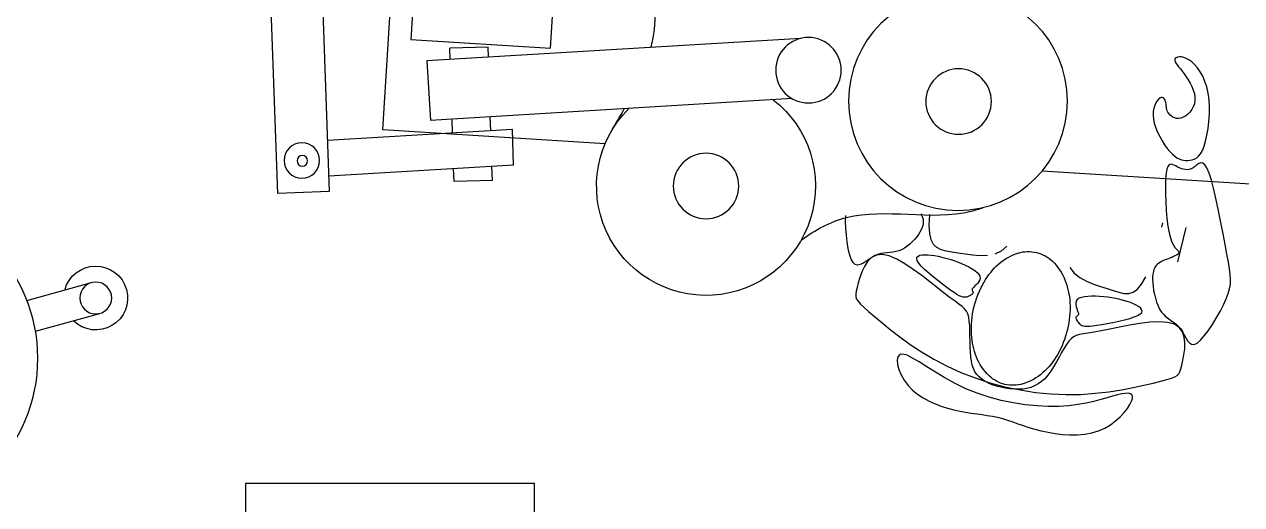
# Model space of a CAD drawing. Header units: metres. Extents: x -39 to 21688, y -24 to 9022.
# Drawn here: x 31.159 to 33.065, y 6.973 to 7.726 of the extents above; entities that cross this region are included whole.
import ezdxf

# ---------------------------------------------------------------- set-up
doc = ezdxf.new("R2010")
doc.units = ezdxf.units.M
doc.header["$MEASUREMENT"] = 0
for name, color, linetype in [('AR-MOBILIRIO', 1, 'Continuous'), ('AR-PUERTAS', 2, 'Continuous'), ('AR-VENTANAS', 2, 'Continuous'), ('MOBILIARIO', 42, 'Continuous')]:
    doc.layers.add(name, color=color, linetype=linetype)

# ---------------------------------------------------------------- blocks, each defined once
blk = doc.blocks.new('A$C23125473')
at = {"layer": 'AR-MOBILIRIO'}
for p, q in [((2.2828, 3.201), (2.2928, 3.2036)), ((2.2928, 3.2036), (2.3034, 3.2059)), ((2.3034, 3.2059), (2.3145, 3.2078)), ((2.3145, 3.2078), (2.326, 3.2092)), ((2.326, 3.2092), (2.3376, 3.2099)), ((2.3376, 3.2099), (2.3492, 3.2098)), ((2.3492, 3.2098), (2.3607, 3.2089)), ((2.3607, 3.2089), (2.3717, 3.2069)), ((2.3717, 3.2069), (2.3822, 3.2038)), ((2.3822, 3.2038), (2.392, 3.1994)), ((2.2164, 3.1808), (2.2244, 3.1825)), ((2.2244, 3.1825), (2.2322, 3.1846)), ((2.2322, 3.1846), (2.2401, 3.187)), ((2.2401, 3.187), (2.248, 3.1897)), ((2.248, 3.1897), (2.2562, 3.1925)), ((2.2562, 3.1925), (2.2646, 3.1954)), ((2.2646, 3.1954), (2.2735, 3.1982)), ((2.2735, 3.1982), (2.2828, 3.201)), ((2.392, 3.1994), (2.401, 3.1941)), ((2.401, 3.1941), (2.4091, 3.188)), ((2.4091, 3.188), (2.4163, 3.1816)), ((2.1265, 3.1615), (2.1362, 3.1652)), ((2.1362, 3.1652), (2.146, 3.1683)), ((2.146, 3.1683), (2.1557, 3.1708)), ((2.1557, 3.1708), (2.1651, 3.1729)), ((2.1651, 3.1729), (2.1742, 3.1745)), ((2.1742, 3.1745), (2.183, 3.1759)), ((2.183, 3.1759), (2.1917, 3.1771)), ((2.1917, 3.1771), (2.2001, 3.1782)), ((2.2001, 3.1782), (2.2083, 3.1794)), ((2.2083, 3.1794), (2.2164, 3.1808)), ((2.2861, 3.1646), (2.2677, 3.1627)), ((2.3037, 3.1655), (2.2861, 3.1646)), ((2.3204, 3.1654), (2.3037, 3.1655)), ((2.3358, 3.1644), (2.3204, 3.1654)), ((2.3501, 3.1626), (2.3358, 3.1644)), ((2.4163, 3.1816), (2.4225, 3.175)), ((2.4225, 3.175), (2.4275, 3.1685)), ((2.4275, 3.1685), (2.4314, 3.1625)), ((2.0913, 3.1399), (2.0992, 3.1464)), ((2.0992, 3.1464), (2.1078, 3.1521)), ((2.1078, 3.1521), (2.117, 3.1572)), ((2.117, 3.1572), (2.1265, 3.1615)), ((2.1926, 3.1449), (2.1748, 3.1377)), ((2.2111, 3.1509), (2.1926, 3.1449)), ((2.23, 3.1559), (2.2111, 3.1509)), ((2.249, 3.1598), (2.23, 3.1559)), ((2.2677, 3.1627), (2.249, 3.1598)), ((2.2839, 3.1435), (2.3079, 3.1459)), ((2.3079, 3.1459), (2.3315, 3.1469)), ((2.3315, 3.1469), (2.3547, 3.1465)), ((2.3632, 3.1603), (2.3501, 3.1626)), ((2.3547, 3.1465), (2.377, 3.1449)), ((2.3751, 3.1576), (2.3632, 3.1603)), ((2.3859, 3.1547), (2.3751, 3.1576)), ((2.377, 3.1449), (2.3984, 3.1425)), ((2.3957, 3.1519), (2.3859, 3.1547)), ((2.4044, 3.1494), (2.3957, 3.1519)), ((2.412, 3.1473), (2.4044, 3.1494)), ((2.4187, 3.1458), (2.412, 3.1473)), ((2.4243, 3.145), (2.4187, 3.1458)), ((2.4288, 3.1449), (2.4243, 3.145)), ((2.4322, 3.1456), (2.4288, 3.1449)), ((2.4314, 3.1625), (2.4341, 3.1573)), ((2.4345, 3.1472), (2.4322, 3.1456)), ((2.4341, 3.1573), (2.4355, 3.1529)), ((2.4356, 3.1496), (2.4345, 3.1472)), ((2.4355, 3.1529), (2.4356, 3.1496)), ((2.0782, 3.1245), (2.0842, 3.1326)), ((2.0842, 3.1326), (2.0913, 3.1399)), ((2.1578, 3.1295), (2.1418, 3.1207)), ((2.1748, 3.1377), (2.1578, 3.1295)), ((2.1892, 3.1208), (2.2123, 3.1283)), ((2.2045, 3.1259), (2.1996, 3.1228)), ((2.2099, 3.1288), (2.2045, 3.1259)), ((2.216, 3.1314), (2.2099, 3.1288)), ((2.2123, 3.1283), (2.2359, 3.1346)), ((2.2225, 3.1336), (2.216, 3.1314)), ((2.2293, 3.1354), (2.2225, 3.1336)), ((2.2364, 3.1369), (2.2293, 3.1354)), ((2.2359, 3.1346), (2.2599, 3.1397)), ((2.2435, 3.1379), (2.2364, 3.1369)), ((2.2505, 3.1385), (2.2435, 3.1379)), ((2.2574, 3.1386), (2.2505, 3.1385)), ((2.264, 3.1382), (2.2574, 3.1386)), ((2.2599, 3.1397), (2.2839, 3.1435)), ((2.2703, 3.1372), (2.264, 3.1382)), ((2.2764, 3.1356), (2.2703, 3.1372)), ((2.2822, 3.1333), (2.2764, 3.1356)), ((2.2877, 3.1303), (2.2822, 3.1333)), ((2.293, 3.1266), (2.2877, 3.1303)), ((2.2981, 3.122), (2.293, 3.1266)), ((2.3984, 3.1425), (2.4184, 3.1394)), ((2.4184, 3.1394), (2.4368, 3.1359)), ((2.4368, 3.1359), (2.4534, 3.1323)), ((2.4534, 3.1323), (2.4678, 3.1288)), ((2.4678, 3.1288), (2.4798, 3.1258)), ((2.4798, 3.1258), (2.4893, 3.1233)), ((2.0677, 3.0998), (2.0699, 3.1076)), ((2.0699, 3.1076), (2.0734, 3.116)), ((2.0734, 3.116), (2.0782, 3.1245)), ((2.1271, 3.1118), (2.1136, 3.1033)), ((2.1418, 3.1207), (2.1271, 3.1118)), ((2.1452, 3.1024), (2.1667, 3.1121)), ((2.1667, 3.1121), (2.1892, 3.1208)), ((2.189, 3.1111), (2.1866, 3.1062)), ((2.1919, 3.1154), (2.189, 3.1111)), ((2.1955, 3.1193), (2.1919, 3.1154)), ((2.1996, 3.1228), (2.1955, 3.1193)), ((2.303, 3.1165), (2.2981, 3.122)), ((2.3076, 3.1102), (2.303, 3.1165)), ((2.3121, 3.1032), (2.3076, 3.1102)), ((2.4893, 3.1233), (2.4964, 3.1213)), ((2.4964, 3.1213), (2.5017, 3.1193)), ((2.5017, 3.1193), (2.5054, 3.1172)), ((2.5054, 3.1172), (2.508, 3.1145)), ((2.508, 3.1145), (2.5098, 3.1111)), ((2.5098, 3.1111), (2.5112, 3.1065)), ((2.5112, 3.1065), (2.5127, 3.1006)), ((2.0671, 3.0929), (2.0677, 3.0998)), ((2.0682, 3.0876), (2.0671, 3.0929)), ((2.0711, 3.0843), (2.0682, 3.0876)), ((2.0912, 3.0896), (2.0826, 3.0853)), ((2.1016, 3.0958), (2.0912, 3.0896)), ((2.1136, 3.1033), (2.1016, 3.0958)), ((2.1055, 3.08), (2.1247, 3.0916)), ((2.1247, 3.0916), (2.1452, 3.1024)), ((2.1823, 3.0877), (2.1817, 3.08)), ((2.1833, 3.0945), (2.1823, 3.0877)), ((2.1847, 3.1007), (2.1833, 3.0945)), ((2.1866, 3.1062), (2.1847, 3.1007)), ((2.3164, 3.0958), (2.3121, 3.1032)), ((2.3206, 3.0883), (2.3164, 3.0958)), ((2.3246, 3.081), (2.3206, 3.0883)), ((2.5127, 3.1006), (2.5144, 3.0932)), ((2.5144, 3.0932), (2.5161, 3.0846)), ((2.0758, 3.0834), (2.0711, 3.0843)), ((2.0711, 3.0564), (2.0876, 3.0682)), ((2.0826, 3.0853), (2.0758, 3.0834)), ((2.0876, 3.0682), (2.1055, 3.08)), ((2.1813, 3.0719), (2.1812, 3.0635)), ((2.1817, 3.08), (2.1813, 3.0719)), ((2.3285, 3.0742), (2.3246, 3.081)), ((2.3322, 3.0682), (2.3285, 3.0742)), ((2.5161, 3.0846), (2.5173, 3.0753)), ((2.5173, 3.0753), (2.5176, 3.0659)), ((2.5281, 3.068), (2.532, 3.0683)), ((2.532, 3.0683), (2.5366, 3.0663)), ((2.0562, 3.0449), (2.0711, 3.0564)), ((2.1811, 3.055), (2.181, 3.0467)), ((2.1812, 3.0635), (2.1811, 3.055)), ((2.3359, 3.0631), (2.3322, 3.0682)), ((2.3394, 3.0593), (2.3359, 3.0631)), ((2.3432, 3.0565), (2.3394, 3.0593)), ((2.3475, 3.0544), (2.3432, 3.0565)), ((2.3526, 3.053), (2.3475, 3.0544)), ((2.3587, 3.0517), (2.3526, 3.053)), ((2.3663, 3.0505), (2.3587, 3.0517)), ((2.3755, 3.049), (2.3663, 3.0505)), ((2.5136, 3.0482), (2.5164, 3.0532)), ((2.5166, 3.0568), (2.5138, 3.0486)), ((2.5164, 3.0532), (2.5191, 3.0581)), ((2.5176, 3.0659), (2.5166, 3.0568)), ((2.5191, 3.0581), (2.5218, 3.0625)), ((2.5218, 3.0625), (2.5248, 3.0659)), ((2.5248, 3.0659), (2.5281, 3.068)), ((2.5366, 3.0663), (2.5419, 3.0618)), ((2.5419, 3.0618), (2.5479, 3.0551)), ((2.5479, 3.0551), (2.5542, 3.0468)), ((0.7183, 3.0477), (0.8191, 3.0197)), ((0.7183, 3.0477), (0.8191, 3.0197)), ((2.0318, 3.0246), (2.0431, 3.0342)), ((2.0431, 3.0342), (2.0562, 3.0449)), ((2.1801, 3.0318), (2.1792, 3.0257)), ((2.1807, 3.0389), (2.1801, 3.0318)), ((2.181, 3.0467), (2.1807, 3.0389)), ((2.3478, 3.0293), (2.3486, 3.0308)), ((2.3486, 3.0308), (2.3496, 3.0324)), ((2.3496, 3.0324), (2.3508, 3.0339)), ((2.3508, 3.0339), (2.352, 3.0353)), ((2.352, 3.0353), (2.3534, 3.0367)), ((2.3534, 3.0367), (2.3548, 3.0378)), ((2.3548, 3.0378), (2.3565, 3.0386)), ((2.3565, 3.0386), (2.3585, 3.0393)), ((2.3585, 3.0393), (2.3611, 3.0397)), ((2.3611, 3.0397), (2.3643, 3.0398)), ((2.3643, 3.0398), (2.3684, 3.0396)), ((2.3684, 3.0396), (2.3735, 3.0391)), ((2.3735, 3.0391), (2.3799, 3.0383)), ((2.3867, 3.047), (2.3755, 3.049)), ((2.3799, 3.0383), (2.3874, 3.0371)), ((2.4001, 3.0443), (2.3867, 3.047)), ((2.3874, 3.0371), (2.3959, 3.0357)), ((2.3959, 3.0357), (2.4049, 3.0339)), ((2.415, 3.0412), (2.4001, 3.0443)), ((2.4049, 3.0339), (2.4141, 3.032)), ((2.4141, 3.032), (2.423, 3.0299)), ((2.4309, 3.0382), (2.415, 3.0412)), ((2.4471, 3.0355), (2.4309, 3.0382)), ((2.4629, 3.0336), (2.4471, 3.0355)), ((2.4776, 3.0329), (2.4629, 3.0336)), ((2.4906, 3.0338), (2.4776, 3.0329)), ((2.5011, 3.0366), (2.4906, 3.0338)), ((2.4919, 3.0279), (2.4958, 3.0306)), ((2.4958, 3.0306), (2.4998, 3.0334)), ((2.4998, 3.0334), (2.5036, 3.0363)), ((2.5088, 3.0417), (2.5011, 3.0366)), ((2.5036, 3.0363), (2.5073, 3.0397)), ((2.5073, 3.0397), (2.5106, 3.0436)), ((2.5138, 3.0486), (2.5088, 3.0417)), ((2.5106, 3.0436), (2.5136, 3.0482)), ((2.5542, 3.0468), (2.5606, 3.0373)), ((2.5606, 3.0373), (2.5668, 3.027)), ((2.0151, 3.01), (2.0224, 3.0165)), ((2.0224, 3.0165), (2.0318, 3.0246)), ((2.1727, 3.0127), (2.1689, 3.0091)), ((2.1756, 3.0164), (2.1727, 3.0127)), ((2.1777, 3.0206), (2.1756, 3.0164)), ((2.1792, 3.0257), (2.1777, 3.0206)), ((2.347, 3.0267), (2.3473, 3.0279)), ((2.347, 3.0257), (2.347, 3.0267)), ((2.3474, 3.025), (2.347, 3.0257)), ((2.3473, 3.0279), (2.3478, 3.0293)), ((2.348, 3.0245), (2.3474, 3.025)), ((2.3474, 3.009), (2.3483, 3.012)), ((2.3487, 3.0241), (2.348, 3.0245)), ((2.3483, 3.012), (2.3492, 3.0149)), ((2.3495, 3.0236), (2.3487, 3.0241)), ((2.3492, 3.0149), (2.3501, 3.0174)), ((2.3502, 3.0231), (2.3495, 3.0236)), ((2.3501, 3.0174), (2.3508, 3.0195)), ((2.3507, 3.0223), (2.3502, 3.0231)), ((2.3509, 3.0211), (2.3507, 3.0223)), ((2.3508, 3.0195), (2.3509, 3.0211)), ((2.423, 3.0299), (2.4312, 3.0277)), ((2.4312, 3.0277), (2.4383, 3.0253)), ((2.4383, 3.0253), (2.4439, 3.023)), ((2.4439, 3.023), (2.4478, 3.0206)), ((2.448, 3.0112), (2.4451, 3.009)), ((2.4478, 3.0206), (2.45, 3.0182)), ((2.4499, 3.0135), (2.448, 3.0112)), ((2.4506, 3.0158), (2.4499, 3.0135)), ((2.45, 3.0182), (2.4506, 3.0158)), ((2.4755, 3.0077), (2.4781, 3.013)), ((2.4781, 3.013), (2.481, 3.0177)), ((2.481, 3.0177), (2.4844, 3.0216)), ((2.4844, 3.0216), (2.488, 3.0249)), ((2.488, 3.0249), (2.4919, 3.0279)), ((2.5668, 3.027), (2.5727, 3.0166)), ((2.5727, 3.0166), (2.5779, 3.0065)), ((0.7049, 2.9995), (0.8058, 2.9715)), ((2.0024, 2.9937), (2.0035, 2.9972)), ((2.0024, 2.9898), (2.0024, 2.9937)), ((2.0035, 2.9972), (2.0059, 3.0008)), ((2.0059, 3.0008), (2.0097, 3.005)), ((2.0097, 3.005), (2.0151, 3.01)), ((2.1502, 2.9952), (2.1411, 2.9883)), ((2.1578, 3.0007), (2.1502, 2.9952)), ((2.1639, 3.0052), (2.1578, 3.0007)), ((2.1644, 2.992), (2.1608, 2.99)), ((2.1689, 3.0091), (2.1639, 3.0052)), ((2.1673, 2.9934), (2.1644, 2.992)), ((2.1698, 2.9942), (2.1673, 2.9934)), ((2.1719, 2.9945), (2.1698, 2.9942)), ((2.1737, 2.9945), (2.1719, 2.9945)), ((2.1755, 2.9941), (2.1737, 2.9945)), ((2.1773, 2.9936), (2.1755, 2.9941)), ((2.1791, 2.9929), (2.1773, 2.9936)), ((2.1808, 2.992), (2.1791, 2.9929)), ((2.1824, 2.9911), (2.1808, 2.992)), ((2.3468, 3.006), (2.3474, 3.009)), ((2.3468, 3.003), (2.3468, 3.006)), ((2.3475, 3.0003), (2.3468, 3.003)), ((2.3492, 2.998), (2.3475, 3.0003)), ((2.3519, 2.9961), (2.3492, 2.998)), ((2.3557, 2.9946), (2.3519, 2.9961)), ((2.3602, 2.9936), (2.3557, 2.9946)), ((2.3655, 2.993), (2.3602, 2.9936)), ((2.3713, 2.9927), (2.3655, 2.993)), ((2.3775, 2.9928), (2.3713, 2.9927)), ((2.384, 2.9931), (2.3775, 2.9928)), ((2.3905, 2.9937), (2.384, 2.9931)), ((2.397, 2.9945), (2.3905, 2.9937)), ((2.4034, 2.9955), (2.397, 2.9945)), ((2.4097, 2.9966), (2.4034, 2.9955)), ((2.4158, 2.998), (2.4097, 2.9966)), ((2.4216, 2.9995), (2.4158, 2.998)), ((2.4271, 3.0011), (2.4216, 2.9995)), ((2.4323, 3.0029), (2.4271, 3.0011)), ((2.4371, 3.0048), (2.4323, 3.0029)), ((2.4414, 3.0069), (2.4371, 3.0048)), ((2.4451, 3.009), (2.4414, 3.0069)), ((2.4699, 2.9898), (2.4714, 2.9959)), ((2.4714, 2.9959), (2.4732, 3.002)), ((2.4732, 3.002), (2.4755, 3.0077)), ((2.5779, 3.0065), (2.5822, 2.9971)), ((2.5822, 2.9971), (2.5854, 2.9888)), ((2.0031, 2.9851), (2.0024, 2.9898)), ((2.0045, 2.9792), (2.0031, 2.9851)), ((2.0063, 2.9718), (2.0045, 2.9792)), ((2.1304, 2.9799), (2.1185, 2.9704)), ((2.1411, 2.9883), (2.1304, 2.9799)), ((2.138, 2.974), (2.1308, 2.9684)), ((2.145, 2.9792), (2.138, 2.974)), ((2.1512, 2.9836), (2.145, 2.9792)), ((2.1564, 2.9872), (2.1512, 2.9836)), ((2.1608, 2.99), (2.1564, 2.9872)), ((2.1838, 2.9901), (2.1824, 2.9911)), ((2.1849, 2.9891), (2.1838, 2.9901)), ((2.1844, 2.9825), (2.1845, 2.9835)), ((2.1847, 2.9814), (2.1844, 2.9825)), ((2.1845, 2.9835), (2.1849, 2.9843)), ((2.1856, 2.9801), (2.1847, 2.9814)), ((2.1857, 2.9881), (2.1849, 2.9891)), ((2.1849, 2.9843), (2.1853, 2.985)), ((2.1853, 2.985), (2.1858, 2.9857)), ((2.1871, 2.9784), (2.1856, 2.9801)), ((2.1861, 2.9873), (2.1857, 2.9881)), ((2.1858, 2.9857), (2.1861, 2.9865)), ((2.1861, 2.9865), (2.1861, 2.9873)), ((2.189, 2.9766), (2.1871, 2.9784)), ((2.1912, 2.9745), (2.189, 2.9766)), ((2.1933, 2.9722), (2.1912, 2.9745)), ((2.3634, 2.9692), (2.3743, 2.9737)), ((2.3743, 2.9737), (2.3853, 2.9774)), ((2.3853, 2.9774), (2.3958, 2.9808)), ((2.3958, 2.9808), (2.4054, 2.984)), ((2.4054, 2.984), (2.4142, 2.9867)), ((2.4142, 2.9867), (2.4222, 2.9883)), ((2.4222, 2.9883), (2.4296, 2.9883)), ((2.4296, 2.9883), (2.4365, 2.9862)), ((2.4365, 2.9862), (2.4432, 2.9815)), ((2.4432, 2.9815), (2.4497, 2.9737)), ((2.4497, 2.9737), (2.4562, 2.9623)), ((2.4673, 2.972), (2.4679, 2.9776)), ((2.4679, 2.9776), (2.4687, 2.9836)), ((2.4687, 2.9836), (2.4699, 2.9898)), ((2.5854, 2.9888), (2.5876, 2.9814)), ((2.5876, 2.9814), (2.5888, 2.9742)), ((2.5888, 2.9742), (2.5891, 2.9669)), ((2.0087, 2.9633), (2.0063, 2.9718)), ((2.0118, 2.9545), (2.0087, 2.9633)), ((2.0158, 2.946), (2.0118, 2.9545)), ((2.1057, 2.9604), (2.0924, 2.9507)), ((2.1185, 2.9704), (2.1057, 2.9604)), ((2.1165, 2.9567), (2.1102, 2.951)), ((2.1235, 2.9626), (2.1165, 2.9567)), ((2.1308, 2.9684), (2.1235, 2.9626)), ((2.1889, 2.9527), (2.1925, 2.9556)), ((2.1925, 2.9556), (2.1952, 2.9586)), ((2.1952, 2.9697), (2.1933, 2.9722)), ((2.1966, 2.9671), (2.1952, 2.9697)), ((2.1952, 2.9586), (2.1967, 2.9615)), ((2.1971, 2.9644), (2.1966, 2.9671)), ((2.1967, 2.9615), (2.1971, 2.9644)), ((2.3373, 2.9476), (2.3443, 2.9565)), ((2.3443, 2.9565), (2.3532, 2.9636)), ((2.3532, 2.9636), (2.3634, 2.9692)), ((2.4671, 2.9668), (2.4673, 2.972)), ((2.4671, 2.9622), (2.4671, 2.9668)), ((2.4675, 2.958), (2.4671, 2.9622)), ((2.4682, 2.9542), (2.4675, 2.958)), ((2.4692, 2.9509), (2.4682, 2.9542)), ((2.5887, 2.959), (2.5875, 2.95)), ((2.5891, 2.9669), (2.5887, 2.959)), ((1.9982, 2.94), (1.9952, 2.9345)), ((2.0016, 2.9431), (1.9982, 2.94)), ((2.0053, 2.944), (2.0016, 2.9431)), ((2.0093, 2.9433), (2.0053, 2.944)), ((2.0135, 2.9413), (2.0093, 2.9433)), ((2.018, 2.9385), (2.0135, 2.9413)), ((2.0208, 2.9383), (2.0158, 2.946)), ((2.0226, 2.9352), (2.018, 2.9385)), ((2.027, 2.9322), (2.0208, 2.9383)), ((2.0273, 2.932), (2.0226, 2.9352)), ((2.0792, 2.9419), (2.0664, 2.9346)), ((2.0924, 2.9507), (2.0792, 2.9419)), ((2.0986, 2.9371), (2.0977, 2.934)), ((2.1009, 2.941), (2.0986, 2.9371)), ((2.1049, 2.9457), (2.1009, 2.941)), ((2.1102, 2.951), (2.1049, 2.9457)), ((2.1434, 2.933), (2.1495, 2.9348)), ((2.1495, 2.9348), (2.1557, 2.9368)), ((2.1557, 2.9368), (2.1618, 2.939)), ((2.1618, 2.939), (2.1679, 2.9415)), ((2.1679, 2.9415), (2.1738, 2.9441)), ((2.1738, 2.9441), (2.1794, 2.9469)), ((2.1794, 2.9469), (2.1844, 2.9497)), ((2.1844, 2.9497), (2.1889, 2.9527)), ((2.4706, 2.9479), (2.4692, 2.9509)), ((2.4722, 2.9453), (2.4706, 2.9479)), ((2.4742, 2.943), (2.4722, 2.9453)), ((2.4766, 2.941), (2.4742, 2.943)), ((2.4792, 2.9393), (2.4766, 2.941)), ((2.4821, 2.9378), (2.4792, 2.9393)), ((2.485, 2.9365), (2.4821, 2.9378)), ((2.4881, 2.9353), (2.485, 2.9365)), ((2.4912, 2.9341), (2.4881, 2.9353)), ((2.5066, 2.9387), (2.5194, 2.8852)), ((2.5857, 2.9394), (2.5834, 2.9267)), ((2.5875, 2.95), (2.5857, 2.9394)), ((1.9905, 2.9179), (1.9888, 2.9077)), ((1.9927, 2.927), (1.9905, 2.9179)), ((1.9952, 2.9345), (1.9927, 2.927)), ((2.0346, 2.9284), (2.027, 2.9322)), ((2.0321, 2.9292), (2.0273, 2.932)), ((2.0369, 2.9273), (2.0321, 2.9292)), ((2.0438, 2.9273), (2.0346, 2.9284)), ((2.0416, 2.926), (2.0369, 2.9273)), ((2.0464, 2.9252), (2.0416, 2.926)), ((2.0544, 2.9296), (2.0438, 2.9273)), ((2.0511, 2.9247), (2.0464, 2.9252)), ((2.0558, 2.9243), (2.0511, 2.9247)), ((2.0664, 2.9346), (2.0544, 2.9296)), ((2.0605, 2.9238), (2.0558, 2.9243)), ((2.0651, 2.923), (2.0605, 2.9238)), ((2.0697, 2.9217), (2.0651, 2.923)), ((2.0742, 2.9199), (2.0697, 2.9217)), ((2.0787, 2.9174), (2.0742, 2.9199)), ((2.083, 2.9145), (2.0787, 2.9174)), ((2.0977, 2.934), (2.0982, 2.9316)), ((2.0982, 2.9316), (2.0999, 2.9299)), ((2.0999, 2.9299), (2.1027, 2.9287)), ((2.1027, 2.9287), (2.1062, 2.928)), ((2.1062, 2.928), (2.1105, 2.9278)), ((2.1105, 2.9278), (2.1152, 2.9279)), ((2.1152, 2.9279), (2.1204, 2.9284)), ((2.1204, 2.9284), (2.1258, 2.9291)), ((2.1294, 2.9166), (2.1242, 2.9116)), ((2.1258, 2.9291), (2.1315, 2.9301)), ((2.136, 2.9199), (2.1294, 2.9166)), ((2.1315, 2.9301), (2.1373, 2.9314)), ((2.1439, 2.9221), (2.136, 2.9199)), ((2.1373, 2.9314), (2.1434, 2.933)), ((2.1529, 2.9237), (2.1439, 2.9221)), ((2.1629, 2.9252), (2.1529, 2.9237)), ((2.1738, 2.9269), (2.1629, 2.9252)), ((2.1854, 2.9285), (2.1738, 2.9269)), ((2.1971, 2.9294), (2.1854, 2.9285)), ((2.2087, 2.929), (2.1971, 2.9294)), ((2.2301, 2.922), (2.2198, 2.9268)), ((2.2391, 2.9142), (2.2301, 2.922)), ((2.4942, 2.9331), (2.4912, 2.9341)), ((2.497, 2.932), (2.4942, 2.9331)), ((2.4997, 2.9308), (2.497, 2.932)), ((2.4996, 2.9128), (2.5019, 2.9163)), ((2.5021, 2.9297), (2.4997, 2.9308)), ((2.5019, 2.9163), (2.504, 2.9188)), ((2.5042, 2.9285), (2.5021, 2.9297)), ((2.504, 2.9188), (2.5058, 2.9206)), ((2.506, 2.9273), (2.5042, 2.9285)), ((2.5058, 2.9206), (2.5073, 2.9218)), ((2.5073, 2.9262), (2.506, 2.9273)), ((2.5081, 2.925), (2.5073, 2.9262)), ((2.5073, 2.9218), (2.5082, 2.9228)), ((2.5084, 2.9239), (2.5081, 2.925)), ((2.5082, 2.9228), (2.5084, 2.9239)), ((2.5834, 2.9267), (2.5806, 2.9117)), ((1.9876, 2.897), (1.9868, 2.8862)), ((1.9888, 2.9077), (1.9876, 2.897)), ((2.0871, 2.9112), (2.083, 2.9145)), ((2.0909, 2.9076), (2.0871, 2.9112)), ((2.0945, 2.9038), (2.0909, 2.9076)), ((2.0977, 2.8999), (2.0945, 2.9038)), ((2.1005, 2.8961), (2.0977, 2.8999)), ((2.1203, 2.9044), (2.1181, 2.8945)), ((2.1242, 2.9116), (2.1203, 2.9044)), ((2.4928, 2.8933), (2.495, 2.9016)), ((2.495, 2.9016), (2.4972, 2.908)), ((2.4972, 2.908), (2.4996, 2.9128)), ((2.5806, 2.9117), (2.5774, 2.8949)), ((1.9868, 2.8862), (1.9865, 2.8759)), ((2.1028, 2.8924), (2.1005, 2.8961)), ((2.1047, 2.8887), (2.1028, 2.8924)), ((2.1062, 2.8852), (2.1047, 2.8887)), ((2.1072, 2.8818), (2.1062, 2.8852)), ((2.1078, 2.8785), (2.1072, 2.8818)), ((2.1079, 2.8754), (2.1078, 2.8785)), ((2.1181, 2.8945), (2.1174, 2.8813)), ((2.1174, 2.8813), (2.1185, 2.8646)), ((2.4817, 2.8847), (2.4833, 2.878)), ((2.4895, 2.8712), (2.491, 2.883)), ((2.491, 2.883), (2.4928, 2.8933)), ((2.5774, 2.8949), (2.574, 2.8771)), ((1.9865, 2.8759), (1.9866, 2.8665)), ((2.1041, 2.8638), (2.1056, 2.8665)), ((2.1056, 2.8665), (2.1068, 2.8694)), ((2.1068, 2.8694), (2.1076, 2.8723)), ((2.1076, 2.8723), (2.1079, 2.8754)), ((2.4884, 2.8584), (2.4895, 2.8712)), ((2.5704, 2.8591), (2.5667, 2.8416)), ((2.574, 2.8771), (2.5704, 2.8591)), ((2.4871, 2.8322), (2.4876, 2.8452)), ((2.4876, 2.8452), (2.4884, 2.8584)), ((2.5667, 2.8416), (2.5629, 2.8254)), ((2.4871, 2.82), (2.4871, 2.8322)), ((2.5629, 2.8254), (2.5591, 2.8112)), ((1.4665, 2.7874), (1.1772, 2.8049)), ((1.3734, 2.8133), (1.3728, 2.793)), ((1.4334, 2.8114), (1.3734, 2.8133)), ((1.4334, 2.8114), (1.4327, 2.7894)), ((2.4874, 2.8092), (2.4871, 2.82)), ((2.4882, 2.8003), (2.4874, 2.8092)), ((2.5591, 2.8112), (2.5555, 2.7998)), ((1.4665, 2.7874), (1.4648, 2.7315)), ((2.4894, 2.7938), (2.4882, 2.8003)), ((2.491, 2.7895), (2.4894, 2.7938)), ((2.493, 2.787), (2.491, 2.7895)), ((2.4952, 2.786), (2.493, 2.787)), ((2.4977, 2.7863), (2.4952, 2.786)), ((2.5004, 2.7873), (2.4977, 2.7863)), ((2.5033, 2.7888), (2.5004, 2.7873)), ((2.5062, 2.7904), (2.5033, 2.7888)), ((2.5092, 2.7919), (2.5062, 2.7904)), ((2.5123, 2.7931), (2.5092, 2.7919)), ((2.5153, 2.794), (2.5123, 2.7931)), ((2.5184, 2.7945), (2.5153, 2.794)), ((2.5215, 2.7946), (2.5184, 2.7945)), ((2.5245, 2.7942), (2.5215, 2.7946)), ((2.5276, 2.7932), (2.5245, 2.7942)), ((2.5306, 2.7915), (2.5276, 2.7932)), ((2.5335, 2.7894), (2.5306, 2.7915)), ((2.5365, 2.787), (2.5335, 2.7894)), ((2.5394, 2.7851), (2.5365, 2.787)), ((2.5424, 2.7841), (2.5394, 2.7851)), ((2.5455, 2.7845), (2.5424, 2.7841)), ((2.5487, 2.7869), (2.5455, 2.7845)), ((2.552, 2.7919), (2.5487, 2.7869)), ((2.5555, 2.7998), (2.552, 2.7919)), ((2.49, 2.7614), (2.4941, 2.7663)), ((2.4941, 2.7663), (2.498, 2.7704)), ((2.498, 2.7704), (2.5017, 2.7736)), ((2.5017, 2.7736), (2.5052, 2.776)), ((2.5052, 2.776), (2.5087, 2.7778)), ((2.5087, 2.7778), (2.5121, 2.779)), ((2.5121, 2.779), (2.5154, 2.7797)), ((2.5154, 2.7797), (2.5188, 2.7801)), ((2.5188, 2.7801), (2.5221, 2.7801)), ((2.5221, 2.7801), (2.5255, 2.7799)), ((2.5255, 2.7799), (2.5289, 2.7793)), ((2.5289, 2.7793), (2.5323, 2.7781)), ((2.5323, 2.7781), (2.5356, 2.7763)), ((2.5356, 2.7763), (2.5389, 2.7735)), ((2.5389, 2.7735), (2.542, 2.7696)), ((2.542, 2.7696), (2.5449, 2.7645)), ((2.5449, 2.7645), (2.5476, 2.7579)), ((1.4648, 2.7315), (1.1752, 2.749)), ((2.4782, 2.7428), (2.4819, 2.7495)), ((2.4819, 2.7495), (2.4859, 2.7557)), ((2.4859, 2.7557), (2.49, 2.7614)), ((2.5476, 2.7579), (2.55, 2.7498)), ((2.55, 2.7498), (2.5522, 2.7405)), ((1.371, 2.7371), (1.3703, 2.7155)), ((1.4309, 2.7335), (1.4302, 2.7119)), ((2.4696, 2.722), (2.4719, 2.7289)), ((2.4719, 2.7289), (2.4748, 2.7359)), ((2.4748, 2.7359), (2.4782, 2.7428)), ((2.5522, 2.7405), (2.5539, 2.7301)), ((2.5539, 2.7301), (2.5552, 2.7191)), ((1.3311, 2.6243), (1.3367, 2.7175)), ((1.9026, 2.6833), (1.3367, 2.7175)), ((2.4677, 2.7092), (2.4682, 2.7154)), ((2.4679, 2.7035), (2.4677, 2.7092)), ((2.4682, 2.7154), (2.4696, 2.722)), ((2.4924, 2.7064), (2.491, 2.7043)), ((2.4941, 2.7085), (2.4924, 2.7064)), ((2.4962, 2.7104), (2.4941, 2.7085)), ((2.4987, 2.7121), (2.4962, 2.7104)), ((2.5014, 2.7133), (2.4987, 2.7121)), ((2.5044, 2.7142), (2.5014, 2.7133)), ((2.5076, 2.7144), (2.5044, 2.7142)), ((2.5111, 2.7138), (2.5076, 2.7144)), ((2.5148, 2.7125), (2.5111, 2.7138)), ((2.5185, 2.7105), (2.5148, 2.7125)), ((2.5221, 2.7077), (2.5185, 2.7105)), ((2.5254, 2.7043), (2.5221, 2.7077)), ((2.5552, 2.7191), (2.5559, 2.7077)), ((2.5559, 2.7077), (2.556, 2.6963)), ((2.4689, 2.6983), (2.4679, 2.7035)), ((2.4703, 2.6938), (2.4689, 2.6983)), ((2.4721, 2.6899), (2.4703, 2.6938)), ((2.4741, 2.6866), (2.4721, 2.6899)), ((2.4873, 2.6876), (2.4866, 2.6858)), ((2.4878, 2.6894), (2.4873, 2.6876)), ((2.4881, 2.6913), (2.4878, 2.6894)), ((2.4883, 2.6931), (2.4881, 2.6913)), ((2.4885, 2.6949), (2.4883, 2.6931)), ((2.4886, 2.6967), (2.4885, 2.6949)), ((2.4889, 2.6985), (2.4886, 2.6967)), ((2.4893, 2.7004), (2.4889, 2.6985)), ((2.49, 2.7023), (2.4893, 2.7004)), ((2.491, 2.7043), (2.49, 2.7023)), ((2.5284, 2.7004), (2.5254, 2.7043)), ((2.5308, 2.696), (2.5284, 2.7004)), ((2.5325, 2.6913), (2.5308, 2.696)), ((2.5334, 2.6862), (2.5325, 2.6913)), ((2.556, 2.6963), (2.5554, 2.6852)), ((2.4763, 2.6842), (2.4741, 2.6866)), ((2.4783, 2.6825), (2.4763, 2.6842)), ((2.4802, 2.6816), (2.4783, 2.6825)), ((2.4819, 2.6814), (2.4802, 2.6816)), ((2.4834, 2.6818), (2.4819, 2.6814)), ((2.4847, 2.6828), (2.4834, 2.6818)), ((2.4858, 2.6841), (2.4847, 2.6828)), ((2.4866, 2.6858), (2.4858, 2.6841)), ((2.5285, 2.6644), (2.5307, 2.6699)), ((2.5307, 2.6699), (2.5324, 2.6754)), ((2.5324, 2.6754), (2.5333, 2.6809)), ((2.5333, 2.6809), (2.5334, 2.6862)), ((2.554, 2.6746), (2.5519, 2.6649)), ((2.5554, 2.6852), (2.554, 2.6746)), ((2.5165, 2.6445), (2.5197, 2.649)), ((2.5197, 2.649), (2.5229, 2.6538)), ((2.5229, 2.6538), (2.5258, 2.659)), ((2.5258, 2.659), (2.5285, 2.6644)), ((2.549, 2.6562), (2.5455, 2.6483)), ((2.5519, 2.6649), (2.549, 2.6562)), ((2.5037, 2.6281), (2.5055, 2.6306)), ((2.5055, 2.6306), (2.5078, 2.6335)), ((2.5078, 2.6335), (2.5105, 2.6368)), ((2.5105, 2.6368), (2.5134, 2.6404)), ((2.5134, 2.6404), (2.5165, 2.6445)), ((2.5329, 2.6301), (2.5284, 2.6259)), ((2.5373, 2.6353), (2.5329, 2.6301)), ((2.5416, 2.6413), (2.5373, 2.6353)), ((2.5455, 2.6483), (2.5416, 2.6413)), ((1.9163, 2.5889), (1.3311, 2.6243)), ((1.3673, 2.6221), (1.3667, 2.6044)), ((1.4272, 2.6185), (1.4267, 2.6025)), ((2.5017, 2.6238), (2.5024, 2.6258)), ((2.5017, 2.6221), (2.5017, 2.6238)), ((2.5025, 2.6205), (2.5017, 2.6221)), ((2.5024, 2.6258), (2.5037, 2.6281)), ((2.504, 2.6192), (2.5025, 2.6205)), ((2.5061, 2.6183), (2.504, 2.6192)), ((2.5089, 2.6179), (2.5061, 2.6183)), ((2.5121, 2.618), (2.5089, 2.6179)), ((2.5157, 2.6188), (2.5121, 2.618)), ((2.5197, 2.6203), (2.5157, 2.6188)), ((2.5239, 2.6227), (2.5197, 2.6203)), ((2.5284, 2.6259), (2.5239, 2.6227)), ((1.4267, 2.6025), (1.3667, 2.6044))]:
    blk.add_line(p, q, dxfattribs=at)
blk.add_lwpolyline([(1.4993, 4.0824), (1.4993, 3.2863), (1.0472, 3.2863), (1.0472, 4.0824)], close=True, dxfattribs=at)
for points in [[(2.2827, 1.7573), (3.3963, 1.827), (3.3315, 2.8618), (2.2939, 2.7969)], [(1.1601, 2.3231), (1.1781, 2.829), (1.0975, 2.8319), (1.0794, 2.326)], [(1.6099, 2.7541), (1.2618, 2.7323), (1.3065, 2.0187)], [(1.3387, 2.0651), (1.3058, 2.5905), (1.5245, 2.6042), (1.571, 1.8618), (1.3523, 1.8481), (1.3441, 1.9795)]]:
    blk.add_lwpolyline(points, dxfattribs=at)
for centre, radius in [((0.4717, 3.0901), 0.2502), ((0.8125, 2.9956), 0.025), ((1.7679, 2.8202), 0.0513), ((2.1623, 2.6872), 0.1713), ((1.1352, 2.7802), 0.0277), ((1.136, 2.7807), 0.00829), ((2.1633, 2.6878), 0.0513), ((1.9283, 2.6388), 0.0513)]:
    blk.add_circle(centre, radius, dxfattribs=at)
for centre, radius, start, end in [((2.2484, 3.0783), 0.0541, 103.44, 133.7798), ((2.2484, 3.0783), 0.0541, 73.1001, 103.44), ((2.24, 3.0505), 0.0831, 48.7274, 73.1001), ((2.2685, 3.0574), 0.0831, 133.7798, 158.1525), ((2.2213, 3.0292), 0.1114, 29.7781, 48.7274), ((2.2948, 3.0468), 0.1114, 158.1525, 177.1018), ((2.1882, 3.0103), 0.1496, 13.44, 29.7781), ((2.3329, 3.0449), 0.1496, 177.1018, 193.44), ((0.8125, 2.9956), 0.05, 194.5051, 134.5051), ((2.1882, 3.0103), 0.1496, 357.1018, 13.44), ((2.3329, 3.0449), 0.1496, 193.44, 209.7781), ((2.2263, 3.0084), 0.1114, 338.1525, 357.1018), ((1.7679, 2.8202), 0.1713, 307.9216, 225.1546), ((2.2998, 3.0259), 0.1114, 209.7781, 228.7274), ((2.2526, 2.9978), 0.0831, 313.7798, 338.1525), ((2.2811, 3.0046), 0.0831, 228.7274, 253.1001), ((2.2727, 2.9769), 0.0541, 283.44, 313.7798), ((2.2727, 2.9769), 0.0541, 253.1001, 283.44)]:
    blk.add_arc(centre, radius, start, end, dxfattribs=at)
for points, knots in [([(1.9168, 2.9051), (1.9392, 2.8888), (2.0182, 2.845), (2.1274, 2.8773), (2.1956, 2.8561), (2.2018, 2.8539)], [0.046601, 0.046601, 0.046601, 0.046601, 0.0900895, 0.1933687, 0.2037729, 0.2037729, 0.2037729, 0.2037729]), ([(1.6817, 2.6031), (1.6838, 2.595), (1.6961, 2.5346), (1.6789, 2.4583), (1.6927, 2.3952), (1.6952, 2.3854)], [0.0763923, 0.0763923, 0.0763923, 0.0763923, 0.0899058, 0.1763198, 0.1924471, 0.1924471, 0.1924471, 0.1924471])]:
    blk.add_open_spline(points, degree=3, knots=knots, dxfattribs=at)
blk.add_open_spline([(1.6195, 2.7347), (1.6264, 2.7229), (1.6334, 2.7111), (1.64, 2.6992)], degree=3, dxfattribs=at)

msp = doc.modelspace()

# ---------------------------------------------------------------- linework, layer by layer
at = {"layer": 'AR-PUERTAS'}
msp.add_circle((22.62406, 27.62249), 40.08066, dxfattribs=at)
at = {"layer": 'AR-VENTANAS'}
msp.add_arc((32.2217, 7.82346), 1.48957, 85.91979, 274.21758, dxfattribs=at)

# ---------------------------------------------------------------- block references
at = {"layer": 'MOBILIARIO', "xscale": -1, "rotation": 180}
msp.add_blockref('A$C23125473', (30.45826, 10.29274), dxfattribs=at)

doc.saveas('drawing.dxf')
